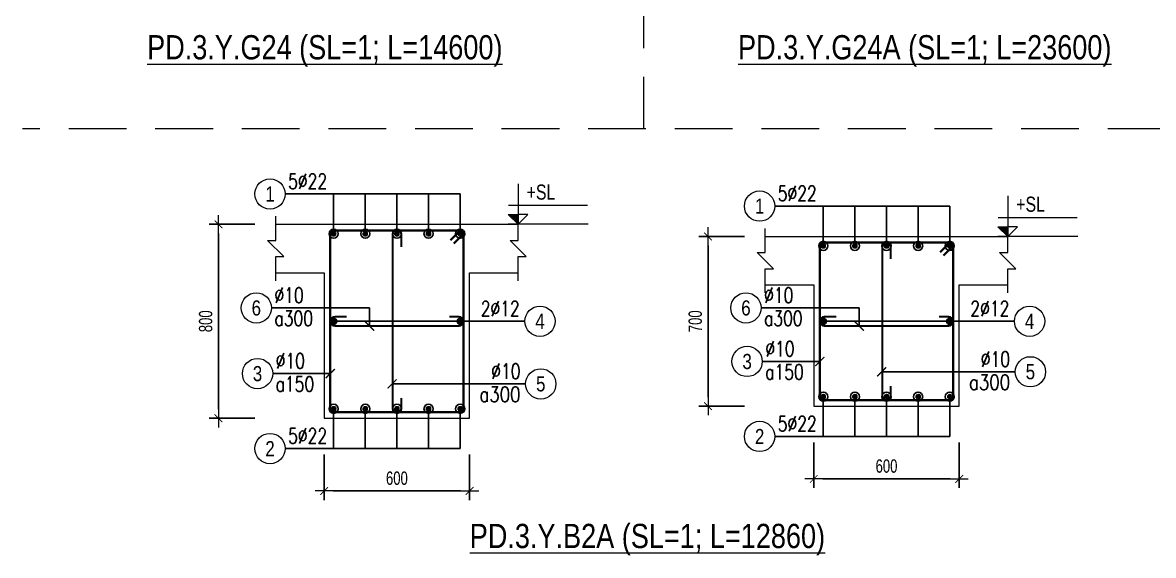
# Model space of a CAD drawing. Header units: millimetres. Extents: x 0 to 264070, y -218202 to 27271.
# Drawn here: x 246139 to 250804, y -192909 to -190711 of the extents above; entities that cross this region are included whole.
import ezdxf
from ezdxf.enums import TextEntityAlignment as Align

# ---------------------------------------------------------------- set-up
doc = ezdxf.new("R2010")
doc.units = ezdxf.units.MM
doc.header["$PDMODE"] = 3
doc.linetypes.add('HIDDEN2', pattern=[4.762499999999999, 3.175, -1.5875])
doc.layers.get('0').update_dxf_attribs({"lineweight": 20})
doc.layers.get('Defpoints').update_dxf_attribs({"color": 151, "lineweight": 9})
for name, color, linetype, lineweight in [('NDC_S_ANNO', 7, 'Continuous', 20), ('NDC_S_CONTINUOUS', 3, 'Continuous', 20), ('NDC_S_DIM', 1, 'Continuous', 15), ('NDC_S_HIDDEN', 8, 'HIDDEN2', 13), ('NDC_S_REBAR', 4, 'Continuous', 35), ('NDC_S_STIRRUP', 4, 'Continuous', 40), ('NDC_S_TEXT SYMBOL', 7, 'Continuous', 20), ('NDC_S_THIN LINE', 8, 'Continuous', 9), ('NDC_S_VN TEXT', 7, 'Continuous', 20)]:
    doc.layers.add(name, color=color, linetype=linetype, lineweight=lineweight)
doc.styles.add('ARIAL', font='arial.ttf', dxfattribs={"width": 0.8})
doc.styles.add('NDC_ANNO', font='', dxfattribs={"width": 0.8})
doc.styles.add('NDC_DIM', font='', dxfattribs={"width": 0.75})
doc.styles.add('NDC_EN TXT', font='romans.shx', dxfattribs={"width": 0.8})
doc.styles.get('NDC_ANNO').set_extended_font_data('Dotum')
doc.styles.get('NDC_DIM').set_extended_font_data('Dotum')
doc.dimstyles.new('NDC_dim_25', dxfattribs={"dimscale": 25, "dimtxt": 2.2, "dimasz": 1.5, "dimexe": 1.5, "dimexo": 2.5, "dimgap": 1, "dimtad": 1, "dimdec": 0, "dimzin": 0, "dimdsep": 46, "dimtxsty": 'NDC_DIM', "dimblk": 'DIMMARK', "dimcen": 0.09, "dimdle": 1.2, "dimclrd": 1, "dimclre": 1, "dimclrt": 3, "dimadec": 0, "dimazin": 0, "dimtfac": 1, "dimtdec": 0, "dimtix": 1, "dimtofl": 0, "dimtmove": 0, "dimatfit": 3, "dimfxl": 6, "dimfxlon": 1, "dimtolj": 1, "dimtzin": 0, "dimarcsym": 0})

# ---------------------------------------------------------------- blocks, each defined once
blk = doc.blocks.new('kata_block_TD')
at = {"color": 6, "linetype": 'ByBlock', "lineweight": -2, "style": 'ARIAL', "width": 0.8}
blk.add_attdef('SECTDET2', text='', height=5, dxfattribs=at).set_placement((0, 7.970649532882817), align=Align.CENTER)
at = {"color": 0, "linetype": 'ByBlock', "lineweight": -2, "style": 'ARIAL', "width": 0.8}
blk.add_attdef('SECTDET1', text='', height=5, dxfattribs=at).set_placement((0, 1.470649532882817), align=Align.CENTER)
at = {"color": 3, "lineweight": 25, "style": 'ARIAL', "width": 0.8}
blk.add_attdef('SSCALE', text='', height=2.5, dxfattribs=at).set_placement((0, -3.998868953555331), align=Align.CENTER)
blk = doc.blocks.new('kata_block_CT')
at = {"layer": 'NDC_S_ANNO'}
blk.add_hatch(color=3, dxfattribs=at).paths.add_polyline_path([(0, 1.596954857557648), (-1.612010908633238, 1.596954857557648), (0, 0)])
at = {"layer": 'NDC_S_ANNO', "ltscale": 50}
h = blk.add_hatch(dxfattribs=at)
h.set_pattern_fill('ANSI31', color=256, scale=1.406250541793835, style=0)
h.set_pattern_definition([(45.00000000000001, (0, 5.456968210637569e-12), (-3.157122508925224, 3.157122508925225), [])])
h.paths.add_polyline_path([(0, 1.596954857557648), (0, 0), (1.612010908924276, 1.596954857557648)])
for p, q in [((-1.592704896858777, 3.140833880479477), (11.46947077315417, 3.140833880479477)), ((11.56125648126181, 5.456968210637569e-12), (-1.63869572513795, 5.456968210637569e-12))]:
    blk.add_line(p, q, dxfattribs=at)
for points in [[(0, 6.69495074864426), (0, 0)], [(0, 0), (-1.612010908924276, 1.596954857557648), (0, 1.596954857557648)], [(0, 0), (1.612010908924276, 1.596954857557648), (0, 1.596954857557648)]]:
    blk.add_lwpolyline(points, dxfattribs=at)
at = {"layer": 'NDC_S_ANNO', "color": 8, "ltscale": 50}
blk.add_lwpolyline([(0, 0), (-1.612010908633238, 1.596954857557648), (0, 1.596954857557648)], dxfattribs=at)
at = {"layer": 'NDC_S_TEXT SYMBOL', "color": 3, "style": 'NDC_ANNO', "width": 0.8}
blk.add_attdef('CT', (1.409564409346785, 4.068271311703938), '', height=2.5, dxfattribs=at)
blk = doc.blocks.new('DIMMARK')
at = {"layer": 'NDC_S_DIM', "color": 1}
blk.add_line((-1.5, 0), (1, 0), dxfattribs=at)
at = {"layer": 'NDC_S_DIM', "color": 2, "const_width": 0.1}
blk.add_lwpolyline([(-0.4242640687119285, -0.4242640687119285), (0.4242640687119285, 0.4242640687119285)], dxfattribs=at)
blk = doc.blocks.new('*D685')
at = {"layer": 'Defpoints', "color": 0, "transparency": 16777216}
for p in [(247383.5149072097, -192343.0467164856), (247983.5149072097, -192343.0467164856), (247983.5149072097, -192643.0467164856)]:
    blk.add_point(p, dxfattribs=at)
at = {"layer": 'NDC_S_DIM', "color": 1, "lineweight": -2, "transparency": 16777216}
for p, q in [((247383.5149072097, -192493.0467164856), (247383.5149072097, -192680.5467164856)), ((247983.5149072097, -192493.0467164856), (247983.5149072097, -192680.5467164856)), ((247421.0149072097, -192643.0467164856), (247946.0149072097, -192643.0467164856))]:
    blk.add_line(p, q, dxfattribs=at)
at = {"layer": 'NDC_S_DIM', "color": 1, "lineweight": -2, "transparency": 16777216, "xscale": 37.5, "yscale": 37.5, "zscale": 37.5, "rotation": 180}
blk.add_blockref('DIMMARK', (247383.5149072097, -192643.0467164856), dxfattribs=at)
at = {"layer": 'NDC_S_DIM', "color": 1, "lineweight": -2, "transparency": 16777216, "xscale": 37.5, "yscale": 37.5, "zscale": 37.5}
blk.add_blockref('DIMMARK', (247983.5149072097, -192643.0467164856), dxfattribs=at)
at = {"layer": 'NDC_S_DIM', "color": 3, "transparency": 16777216, "insert": (247683.5149072097, -192590.5467164856), "char_height": 55.00000000000001, "attachment_point": 5, "style": 'NDC_DIM'}
blk.add_mtext('\\A1;600', dxfattribs=at)
blk = doc.blocks.new('*D686')
at = {"layer": 'Defpoints', "color": 0, "transparency": 16777216}
for p in [(247453.188031754, -191543.0467164856), (246947.188031754, -192343.0467164856), (247453.188031754, -192343.0467164856)]:
    blk.add_point(p, dxfattribs=at)
at = {"layer": 'NDC_S_DIM', "color": 1, "lineweight": -2, "transparency": 16777216}
for p, q in [((247097.188031754, -191543.0467164856), (246909.688031754, -191543.0467164856)), ((246947.188031754, -191580.5467164856), (246947.188031754, -192305.5467164856)), ((247097.188031754, -192343.0467164856), (246909.688031754, -192343.0467164856))]:
    blk.add_line(p, q, dxfattribs=at)
at = {"layer": 'NDC_S_DIM', "color": 1, "lineweight": -2, "transparency": 16777216, "xscale": 37.5, "yscale": 37.5, "zscale": 37.5}
for p, rotation in [((246947.188031754, -191543.0467164856), 90), ((246947.188031754, -192343.0467164856), 270)]:
    blk.add_blockref('DIMMARK', p, dxfattribs=dict(at, rotation=rotation))
at = {"layer": 'NDC_S_DIM', "color": 3, "transparency": 16777216, "insert": (246894.688031754, -191943.0467164856), "char_height": 55.00000000000001, "attachment_point": 5, "rotation": 90, "style": 'NDC_DIM'}
blk.add_mtext('\\A1;800', dxfattribs=at)
blk = doc.blocks.new('kata_block_THEP')
at = {"layer": 'NDC_S_REBAR', "color": 0}
for p, q in [((-0.5, 0), (0.5, 0)), ((-0.3535533905960619, 0.353553390592424), (0.3535533905960619, -0.353553390592424)), ((0.3535533905960619, 0.353553390592424), (-0.3535533905960619, -0.353553390592424)), ((0, 0.5), (0, -0.5))]:
    blk.add_line(p, q, dxfattribs=at)
at = {"layer": 'NDC_S_REBAR', "color": 0, "const_width": 0.08333333333333334}
blk.add_lwpolyline([(-0.5, -1.818989403545856e-12, 1), (0.5000000000145519, -1.818989403545856e-12, 1), (-0.5, -1.818989403545856e-12, 1)], format="xyb", dxfattribs=at)
blk = doc.blocks.new('*U240')
blk.add_circle((-2.5, 0), 2.5)
at = {"layer": 'NDC_S_VN TEXT', "color": 3, "style": 'NDC_EN TXT', "width": 0.75}
blk.add_attdef('DK1', (0.5, 0.8455043070534884), '', height=2.5, dxfattribs=at)
at = {"layer": 'NDC_S_VN TEXT', "color": 7, "style": 'ARIAL', "width": 0.8}
blk.add_attdef('SH2', text='', height=2.5, dxfattribs=at).set_placement((-2.5, 0), align=Align.MIDDLE)
blk = doc.blocks.new('*U241')
blk.add_circle((-2.5, 0), 2.5)
at = {"layer": 'NDC_S_VN TEXT', "color": 3, "style": 'NDC_EN TXT', "width": 0.75}
for tag, p in [('DK1', (0.5, 0.8455043070534884)), ('KC1', (0.5, -2.972544307831413))]:
    blk.add_attdef(tag, p, '', height=2.5, dxfattribs=at)
at = {"layer": 'NDC_S_VN TEXT', "color": 7, "style": 'ARIAL', "width": 0.8}
blk.add_attdef('SH2', text='', height=2.5, dxfattribs=at).set_placement((-2.5, 0), align=Align.MIDDLE)
blk = doc.blocks.new('*U239')
blk.add_circle((2.5, 0), 2.5)
at = {"layer": 'NDC_S_VN TEXT', "color": 3, "style": 'NDC_EN TXT', "width": 0.75}
blk.add_attdef('DK2', text='', height=2.5, dxfattribs=at).set_placement((-0.85, 0.8455043070534884), align=Align.RIGHT)
at = {"layer": 'NDC_S_VN TEXT', "color": 7, "style": 'ARIAL', "width": 0.8}
blk.add_attdef('SH3', text='', height=2.5, dxfattribs=at).set_placement((2.5, 0), align=Align.MIDDLE)
blk = doc.blocks.new('*U321')
blk.add_circle((2.5, 0), 2.5)
at = {"layer": 'NDC_S_VN TEXT', "color": 3, "style": 'NDC_EN TXT'}
for tag, width, p in [('DK2', 0.75, (-0.85, 0.8455043070534884)), ('KC2', 0.8, (-0.85, -2.972544307831413))]:
    blk.add_attdef(tag, text='', height=2.5, dxfattribs=dict(at, width=width)).set_placement(p, align=Align.RIGHT)
at = {"layer": 'NDC_S_VN TEXT', "color": 7, "style": 'ARIAL', "width": 0.8}
blk.add_attdef('SH3', text='', height=2.5, dxfattribs=at).set_placement((2.5, 0), align=Align.MIDDLE)
blk = doc.blocks.new('*D766')
at = {"layer": 'Defpoints', "color": 0, "transparency": 16777216}
for p in [(249403.4100007257, -192293.0467164856), (250003.4100007257, -192293.0467164856), (250003.4100007257, -192593.0467164856)]:
    blk.add_point(p, dxfattribs=at)
at = {"layer": 'NDC_S_DIM', "color": 1, "lineweight": -2, "transparency": 16777216}
for p, q in [((249403.4100007257, -192443.0467164856), (249403.4100007257, -192630.5467164856)), ((250003.4100007257, -192443.0467164856), (250003.4100007257, -192630.5467164856)), ((249440.9100007257, -192593.0467164856), (249965.9100007257, -192593.0467164856))]:
    blk.add_line(p, q, dxfattribs=at)
at = {"layer": 'NDC_S_DIM', "color": 1, "lineweight": -2, "transparency": 16777216, "xscale": 37.5, "yscale": 37.5, "zscale": 37.5, "rotation": 180}
blk.add_blockref('DIMMARK', (249403.4100007257, -192593.0467164856), dxfattribs=at)
at = {"layer": 'NDC_S_DIM', "color": 1, "lineweight": -2, "transparency": 16777216, "xscale": 37.5, "yscale": 37.5, "zscale": 37.5}
blk.add_blockref('DIMMARK', (250003.4100007257, -192593.0467164856), dxfattribs=at)
at = {"layer": 'NDC_S_DIM', "color": 3, "transparency": 16777216, "insert": (249703.4100007257, -192540.5467164856), "char_height": 55.00000000000001, "attachment_point": 5, "style": 'NDC_DIM'}
blk.add_mtext('\\A1;600', dxfattribs=at)
blk = doc.blocks.new('*D767')
at = {"layer": 'Defpoints', "color": 0, "transparency": 16777216}
for p in [(249473.08312527, -191593.0467164856), (248967.08312527, -192293.0467164856), (249473.08312527, -192293.0467164856)]:
    blk.add_point(p, dxfattribs=at)
at = {"layer": 'NDC_S_DIM', "color": 1, "lineweight": -2, "transparency": 16777216}
for p, q in [((249117.08312527, -191593.0467164856), (248929.58312527, -191593.0467164856)), ((248967.08312527, -191630.5467164856), (248967.08312527, -192255.5467164856)), ((249117.08312527, -192293.0467164856), (248929.58312527, -192293.0467164856))]:
    blk.add_line(p, q, dxfattribs=at)
at = {"layer": 'NDC_S_DIM', "color": 1, "lineweight": -2, "transparency": 16777216, "xscale": 37.5, "yscale": 37.5, "zscale": 37.5}
for p, rotation in [((248967.08312527, -191593.0467164856), 90), ((248967.08312527, -192293.0467164856), 270)]:
    blk.add_blockref('DIMMARK', p, dxfattribs=dict(at, rotation=rotation))
at = {"layer": 'NDC_S_DIM', "color": 3, "transparency": 16777216, "insert": (248914.58312527, -191943.0467164856), "char_height": 55.00000000000001, "attachment_point": 5, "rotation": 90, "style": 'NDC_DIM'}
blk.add_mtext('\\A1;700', dxfattribs=at)

msp = doc.modelspace()

# ---------------------------------------------------------------- linework, layer by layer
at = {"layer": 'NDC_S_CONTINUOUS'}
for points in [[(247183.5149072097, -191543.0467164856), (247383.5149072097, -191543.0467164856), (247383.5149072097, -191543.0467164856), (247983.5149072097, -191543.0467164856), (247983.5149072097, -191543.0467164856), (248183.5149072097, -191543.0467164856)], [(249203.4100007257, -191593.0467164856), (249403.4100007257, -191593.0467164856), (249403.4100007257, -191593.0467164856), (250003.4100007257, -191593.0467164856), (250003.4100007257, -191593.0467164856), (250203.4100007257, -191593.0467164856)], [(247183.5149072097, -191743.0467164856), (247383.5149072097, -191743.0467164856), (247383.5149072097, -192343.0467164856), (247983.5149072097, -192343.0467164856), (247983.5149072097, -191743.0467164856), (248183.5149072097, -191743.0467164856)], [(249203.4100007257, -191793.0467164856), (249403.4100007257, -191793.0467164856), (249403.4100007257, -192293.0467164856), (250003.4100007257, -192293.0467164856), (250003.4100007257, -191793.0467164856), (250203.4100007257, -191793.0467164856)]]:
    msp.add_lwpolyline(points, dxfattribs=at)
at = {"layer": 'NDC_S_HIDDEN', "ltscale": 75}
for p, q in [((248700.8964243506, -189149.0592886446), (248700.8964243506, -191149.0592886423)), ((264069.962048562, -191149.0592886423), (246139.3854869821, -191149.0592886423))]:
    msp.add_line(p, q, dxfattribs=at)
at = {"layer": 'NDC_S_REBAR'}
for points in [[(247701.8849493038, -191635.391406419), (247701.8849493038, -191586.4782366091, 0.9999999999999999), (247665.0209493038, -191586.4782366091), (247665.0209493038, -192299.6147164856, 0.9999999999999999), (247701.8849493038, -192299.6147164856), (247701.8849493038, -192260.3578254768, -0.414213562)], [(249721.7800428198, -191685.391406419), (249721.7800428198, -191636.4782366091, 0.9999999999999999), (249684.9160428198, -191636.4782366091), (249684.9160428198, -192249.6147164856, 0.9999999999999999), (249721.7800428198, -192249.6147164856), (249721.7800428198, -192210.3578254768, -0.414213562)], [(247475.8600770196, -191924.6147164856), (247426.9469072097, -191924.6147164856, 0.9999999999999999), (247426.9469072097, -191961.4787164857), (247940.0829072097, -191961.4787164857, 0.9999999999999999), (247940.0829072097, -191924.6147164856), (247900.8260162009, -191924.6147164856, -0.414213562)], [(249495.7551705356, -191924.6147164856), (249446.8420007257, -191924.6147164856, 0.9999999999999999), (249446.8420007257, -191961.4787164857), (249959.9780007256, -191961.4787164857, 0.9999999999999999), (249959.9780007256, -191924.6147164856), (249920.7211097168, -191924.6147164856, -0.414213562)]]:
    msp.add_lwpolyline(points, format="xyb", dxfattribs=at)
at = {"layer": 'NDC_S_STIRRUP'}
for points in [[(247904.5149072097, -191608.0467164856), (247944.5149072097, -191568.0467164856, -0.414213562), (247958.5149072097, -191582.0467164856), (247958.5149072097, -192304.0467164856, -0.414213562), (247944.5149072097, -192318.0467164856), (247422.5149072097, -192318.0467164856, -0.414213562), (247408.5149072097, -192304.0467164856), (247408.5149072097, -191582.0467164856, -0.414213562), (247422.5149072097, -191568.0467164856), (247944.5149072097, -191568.0467164856, -0.414213562), (247958.5149072097, -191582.0467164856), (247918.5149072097, -191622.0467164856)], [(249924.4100007257, -191658.0467164856), (249964.4100007257, -191618.0467164856, -0.414213562), (249978.4100007257, -191632.0467164856), (249978.4100007257, -192254.0467164856, -0.414213562), (249964.4100007257, -192268.0467164856), (249442.4100007257, -192268.0467164856, -0.414213562), (249428.4100007257, -192254.0467164856), (249428.4100007257, -191632.0467164856, -0.414213562), (249442.4100007257, -191618.0467164856), (249964.4100007257, -191618.0467164856, -0.414213562), (249978.4100007257, -191632.0467164856), (249938.4100007257, -191672.0467164856)]]:
    msp.add_lwpolyline(points, format="xyb", dxfattribs=at)
at = {"layer": 'NDC_S_THIN LINE'}
for points in [[(247183.5149072097, -191776.380049819), (247183.5149072097, -191676.380049819), (247216.848240543, -191676.380049819), (247150.1815738763, -191609.7133831523), (247183.5149072097, -191609.7133831523), (247183.5149072097, -191509.7133831523)], [(248183.5149072097, -191776.380049819), (248183.5149072097, -191676.380049819), (248216.848240543, -191676.380049819), (248150.1815738763, -191609.7133831523), (248183.5149072097, -191609.7133831523), (248183.5149072097, -191509.7133831523)], [(249203.4100007257, -191826.380049819), (249203.4100007257, -191726.380049819), (249236.743334059, -191726.380049819), (249170.0766673923, -191659.7133831523), (249203.4100007257, -191659.7133831523), (249203.4100007257, -191559.7133831523)], [(250203.4100007257, -191826.380049819), (250203.4100007257, -191726.380049819), (250236.743334059, -191726.380049819), (250170.0766673923, -191659.7133831523), (250203.4100007257, -191659.7133831523), (250203.4100007257, -191559.7133831523)]]:
    msp.add_lwpolyline(points, dxfattribs=at)

# ---------------------------------------------------------------- block references
at = {"layer": 'NDC_S_REBAR', "color": 3, "xscale": 22, "yscale": 22, "zscale": 22}
for p in [(247422.5149072097, -191582.0467164856), (249442.4100007257, -191632.0467164856), (247422.5149072097, -191943.0467164856), (249442.4100007257, -191943.0467164856), (249442.4100007257, -192254.0467164856), (247422.5149072097, -192304.0467164856)]:
    msp.add_blockref('kata_block_THEP', p, dxfattribs=at)
at = {"layer": 'NDC_S_REBAR', "xscale": 22, "yscale": 22, "zscale": 22}
for p in [(247553.0149072097, -191582.0467164856), (247683.5149072097, -191582.0467164856), (247814.0149072097, -191582.0467164856), (247944.5149072097, -191582.0467164856), (249572.9100007257, -191632.0467164856), (249703.4100007257, -191632.0467164856), (249833.9100007257, -191632.0467164856), (249964.4100007257, -191632.0467164856), (247944.5149072097, -191943.0467164856), (249964.4100007257, -191943.0467164856), (249572.9100007257, -192254.0467164856), (249703.4100007257, -192254.0467164856), (249833.9100007257, -192254.0467164856), (249964.4100007257, -192254.0467164856), (247553.0149072097, -192304.0467164856), (247683.5149072097, -192304.0467164856), (247814.0149072097, -192304.0467164856), (247944.5149072097, -192304.0467164856)]:
    msp.add_blockref('kata_block_THEP', p, dxfattribs=at)
at = {"layer": 'NDC_S_THIN LINE', "xscale": 25, "yscale": 25, "zscale": 25}
for name, p, values in [('*U240', (247222.5149072097, -191418.0467164856), {'SH2': '1', 'DK1': '5%%c22'}), ('*U240', (249242.4100007257, -191468.0467164856), {'SH2': '1', 'DK1': '5%%c22'}), ('*U241', (247166.0149072097, -191888.0467164856), {'SH2': '6', 'DK1': '%%c10', 'KC1': 'a300'}), ('*U241', (249185.9100007257, -191888.0467164856), {'SH2': '6', 'DK1': '%%c10', 'KC1': 'a300'}), ('*U239', (248211.4051510073, -191943.0467164856), {'SH3': '4', 'DK2': '2%%c12'}), ('*U239', (250231.3002445232, -191943.0467164856), {'SH3': '4', 'DK2': '2%%c12'}), ('*U241', (249190.9100007257, -192108.8673870952), {'SH2': '3', 'DK1': '%%c10', 'KC1': 'a150'}), ('*U241', (247171.0149072097, -192158.8673870952), {'SH2': '3', 'DK1': '%%c10', 'KC1': 'a150'}), ('*U321', (250234.4661995899, -192151.513844665), {'SH3': '5', 'DK2': '%%c10', 'KC2': 'a300'}), ('*U321', (248214.5711060739, -192201.513844665), {'SH3': '5', 'DK2': '%%c10', 'KC2': 'a300'}), ('*U240', (249242.4100007257, -192418.0467164856), {'SH2': '2', 'DK1': '5%%c22'}), ('*U240', (247222.5149072097, -192468.0467164856), {'SH2': '2', 'DK1': '5%%c22'})]:
    msp.add_blockref(name, p, dxfattribs=at).add_auto_attribs(values)
at = {"layer": 'NDC_S_VN TEXT'}
ref = msp.add_blockref('kata_block_TD', (247386.0970851738, -190892.2600742972), dxfattribs=dict(at, xscale=20, yscale=20, zscale=20))
ref.add_attrib('SECTDET1', '%%uPD.3.Y.G24 (SL=1; L=14600)', dxfattribs={"layer": '0', "color": 0, "linetype": 'ByBlock', "lineweight": -2, "height": 100, "style": 'ARIAL', "width": 0.8}).set_placement((247386.0970851738, -190862.8470836395), align=Align.CENTER)
ref = msp.add_blockref('kata_block_TD', (249861.0375593106, -190892.2600742972), dxfattribs=dict(at, xscale=20, yscale=20, zscale=20))
ref.add_attrib('SECTDET1', '%%uPD.3.Y.G24A (SL=1; L=23600)', dxfattribs={"layer": '0', "color": 0, "linetype": 'ByBlock', "lineweight": -2, "height": 100, "style": 'ARIAL', "width": 0.8}).set_placement((249861.0375593106, -190862.8470836395), align=Align.CENTER)
at = {"layer": 'NDC_S_VN TEXT', "xscale": 25, "yscale": 25, "zscale": 25}
for p in [(248183.5149072097, -191543.0467164856), (250203.4100007257, -191593.0467164856)]:
    msp.add_blockref('kata_block_CT', p, dxfattribs=at).add_auto_attribs({'CT': '+SL'})
at = {"layer": 'NDC_S_VN TEXT'}
ref = msp.add_blockref('kata_block_TD', (248717.0018632962, -192907.9523634226), dxfattribs=dict(at, xscale=20, yscale=20, zscale=20))
ref.add_attrib('SECTDET1', '%%uPD.3.Y.B2A (SL=1; L=12860)', dxfattribs={"layer": '0', "color": 0, "linetype": 'ByBlock', "lineweight": -2, "height": 100, "style": 'ARIAL', "width": 0.8}).set_placement((248717.0018632962, -192878.539372765), align=Align.CENTER)

# ---------------------------------------------------------------- dimensions: what is measured, and where the dimension line sits
at = {"layer": 'NDC_S_DIM'}
for base, p1, p2, picture, middle in [((246947.188031754, -192343.0467164856), (247453.188031754, -191543.0467164856), (247453.188031754, -192343.0467164856), '*D686', (246894.688031754, -191943.0467164856)), ((248967.08312527, -192293.0467164856), (249473.08312527, -191593.0467164856), (249473.08312527, -192293.0467164856), '*D767', (248914.58312527, -191943.0467164856))]:
    dim = msp.add_linear_dim(base=base, p1=p1, p2=p2, angle=270, dimstyle='NDC_dim_25', dxfattribs=at)
    dim.commit()
    dim.dimension.update_dxf_attribs({"geometry": picture, "text_midpoint": middle})
for base, p1, p2, picture, middle in [((250003.4100007257, -192593.0467164856), (249403.4100007257, -192293.0467164856), (250003.4100007257, -192293.0467164856), '*D766', (249703.4100007257, -192540.5467164856)), ((247983.5149072097, -192643.0467164856), (247383.5149072097, -192343.0467164856), (247983.5149072097, -192343.0467164856), '*D685', (247683.5149072097, -192590.5467164856))]:
    dim = msp.add_linear_dim(base=base, p1=p1, p2=p2, dimstyle='NDC_dim_25', dxfattribs=at)
    dim.commit()
    dim.dimension.update_dxf_attribs({"geometry": picture, "text_midpoint": middle})

# ---------------------------------------------------------------- leaders
at = {"layer": 'NDC_S_THIN LINE'}
for points, override in [([(247422.5149072097, -191582.0467164856), (247422.5149072097, -191418.0467164856), (247222.5149072097, -191418.0467164856)], {"dimldrblk": 'DotBlank'}), ([(247553.0149072097, -191582.0467164856), (247553.0149072097, -191418.0467164856), (247222.5149072097, -191418.0467164856)], {"dimldrblk": 'DotBlank'}), ([(247683.5149072097, -191582.0467164856), (247683.5149072097, -191418.0467164856), (247222.5149072097, -191418.0467164856)], {"dimldrblk": 'DotBlank'}), ([(247814.0149072097, -191582.0467164856), (247814.0149072097, -191418.0467164856), (247222.5149072097, -191418.0467164856)], {"dimldrblk": 'DotBlank'}), ([(247944.5149072097, -191582.0467164856), (247944.5149072097, -191418.0467164856), (247222.5149072097, -191418.0467164856)], {"dimldrblk": 'DotBlank'}), ([(249442.4100007257, -191632.0467164856), (249442.4100007257, -191468.0467164856), (249242.4100007257, -191468.0467164856)], {"dimldrblk": 'DotBlank'}), ([(249572.9100007257, -191632.0467164856), (249572.9100007257, -191468.0467164856), (249242.4100007257, -191468.0467164856)], {"dimldrblk": 'DotBlank'}), ([(249703.4100007257, -191632.0467164856), (249703.4100007257, -191468.0467164856), (249242.4100007257, -191468.0467164856)], {"dimldrblk": 'DotBlank'}), ([(249833.9100007257, -191632.0467164856), (249833.9100007257, -191468.0467164856), (249242.4100007257, -191468.0467164856)], {"dimldrblk": 'DotBlank'}), ([(249964.4100007257, -191632.0467164856), (249964.4100007257, -191468.0467164856), (249242.4100007257, -191468.0467164856)], {"dimldrblk": 'DotBlank'}), ([(247570.848240543, -191963.0467164856), (247570.848240543, -191888.0467164856), (247166.0149072097, -191888.0467164856)], {"dimldrblk": 'ArchTick'}), ([(249590.743334059, -191963.0467164856), (249590.743334059, -191888.0467164856), (249185.9100007257, -191888.0467164856)], {"dimldrblk": 'ArchTick'}), ([(247422.5149072097, -191943.0467164856), (247950.5149072097, -191943.0467164856)], {"dimasz": 1, "dimldrblk": 'DotBlank'}), ([(247944.5149072097, -191943.0467164856), (247422.5149072097, -191943.0467164856)], {"dimasz": 1, "dimldrblk": 'DotBlank'}), ([(247944.5149072097, -191943.0467164856), (248211.4051510073, -191943.0467164856)], {"dimldrblk": 'DotSmall'}), ([(249442.4100007257, -191943.0467164856), (249970.4100007257, -191943.0467164856)], {"dimasz": 1, "dimldrblk": 'DotBlank'}), ([(249964.4100007257, -191943.0467164856), (249442.4100007257, -191943.0467164856)], {"dimasz": 1, "dimldrblk": 'DotBlank'}), ([(249964.4100007257, -191943.0467164856), (250231.3002445232, -191943.0467164856)], {"dimldrblk": 'DotSmall'}), ([(249428.4100007257, -192108.8673870952), (249190.9100007257, -192108.8673870952)], {"dimldrblk": 'ArchTick'}), ([(247408.5149072097, -192158.8673870952), (247171.0149072097, -192158.8673870952)], {"dimldrblk": 'ArchTick'}), ([(249683.4100007257, -192151.513844665), (250234.4661995899, -192151.513844665)], {"dimldrblk": 'ArchTick'}), ([(247663.5149072098, -192201.513844665), (248214.5711060739, -192201.513844665)], {"dimldrblk": 'ArchTick'}), ([(249442.4100007257, -192254.0467164856), (249442.4100007257, -192418.0467164856), (249242.4100007257, -192418.0467164856)], {"dimldrblk": 'DotBlank'}), ([(249572.9100007257, -192254.0467164856), (249572.9100007257, -192418.0467164856), (249242.4100007257, -192418.0467164856)], {"dimldrblk": 'DotBlank'}), ([(249703.4100007257, -192254.0467164856), (249703.4100007257, -192418.0467164856), (249242.4100007257, -192418.0467164856)], {"dimldrblk": 'DotBlank'}), ([(249833.9100007257, -192254.0467164856), (249833.9100007257, -192418.0467164856), (249242.4100007257, -192418.0467164856)], {"dimldrblk": 'DotBlank'}), ([(249964.4100007257, -192254.0467164856), (249964.4100007257, -192418.0467164856), (249242.4100007257, -192418.0467164856)], {"dimldrblk": 'DotBlank'}), ([(247422.5149072097, -192304.0467164856), (247422.5149072097, -192468.0467164856), (247222.5149072097, -192468.0467164856)], {"dimldrblk": 'DotBlank'}), ([(247553.0149072097, -192304.0467164856), (247553.0149072097, -192468.0467164856), (247222.5149072097, -192468.0467164856)], {"dimldrblk": 'DotBlank'}), ([(247683.5149072097, -192304.0467164856), (247683.5149072097, -192468.0467164856), (247222.5149072097, -192468.0467164856)], {"dimldrblk": 'DotBlank'}), ([(247814.0149072097, -192304.0467164856), (247814.0149072097, -192468.0467164856), (247222.5149072097, -192468.0467164856)], {"dimldrblk": 'DotBlank'}), ([(247944.5149072097, -192304.0467164856), (247944.5149072097, -192468.0467164856), (247222.5149072097, -192468.0467164856)], {"dimldrblk": 'DotBlank'})]:
    msp.add_leader(points, dimstyle='NDC_dim_25', override=override, dxfattribs=at)

doc.saveas('drawing.dxf')
